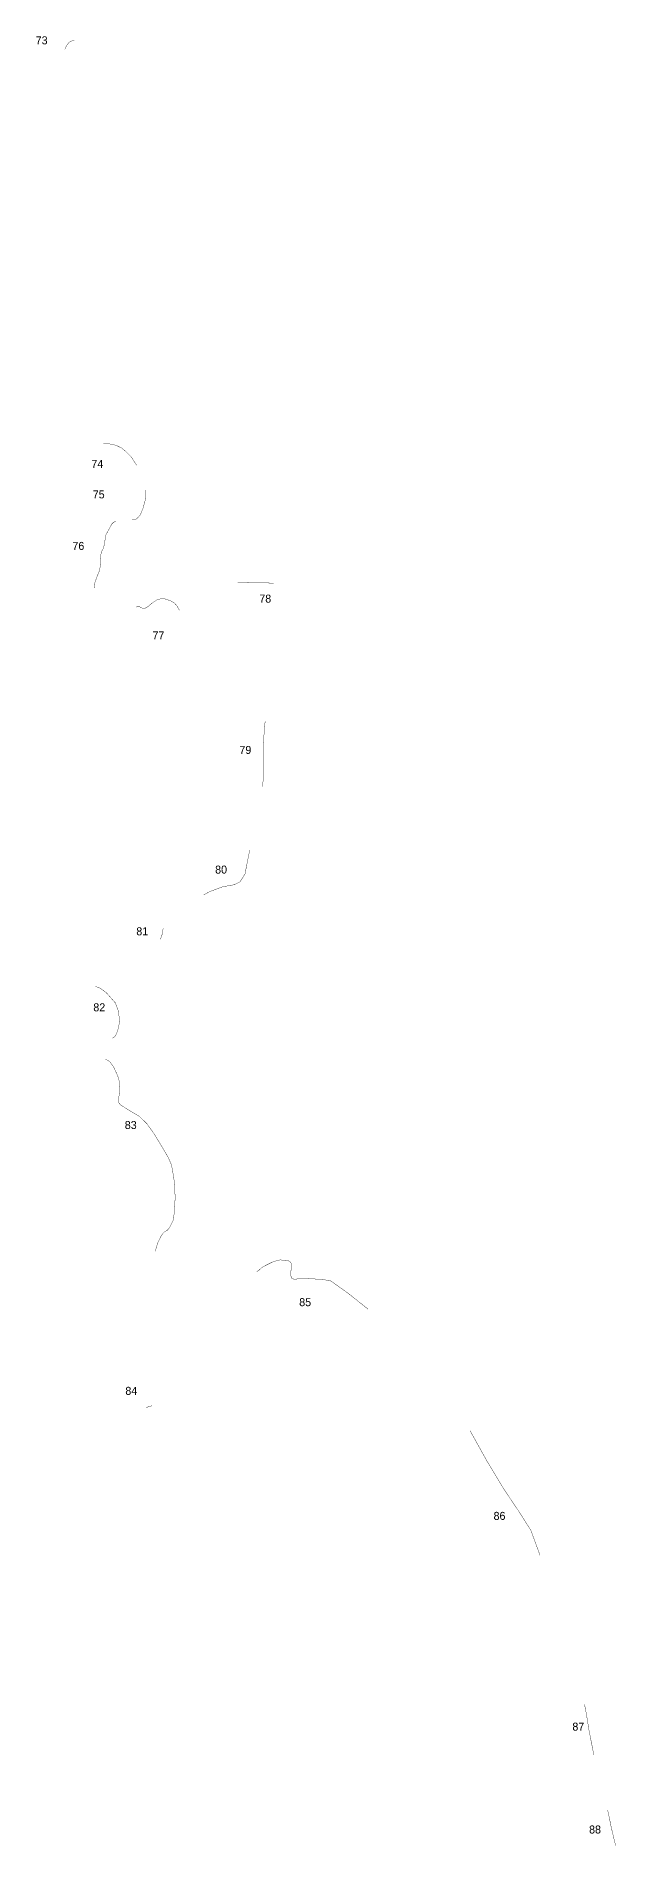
# Model space of a CAD drawing. Header units: metres. Extents: x 254121 to 340592, y 1776947 to 2227325.
# Drawn here: x 266273 to 271339, y 2112899 to 2128733 of the extents above; entities that cross this region are included whole.
import ezdxf

# ---------------------------------------------------------------- set-up
doc = ezdxf.new("R2010")
doc.units = ezdxf.units.M
doc.layers.add('NATURALLY PROTECTED', color=3, linetype='Continuous')

msp = doc.modelspace()

# ---------------------------------------------------------------- linework, layer by layer
at = {"layer": 'NATURALLY PROTECTED', "const_width": 3, "flags": 128}
for points in [[(266607, 2128699), (266577, 2128689), (266559, 2128679), (266544, 2128659), (266528, 2128632), (266523, 2128617)], [(266860, 2125171), (266894, 2125168), (266940, 2125162), (266980, 2125149), (267019, 2125130), (267056, 2125100), (267106, 2125049), (267151, 2124978)], [(267226, 2124761), (267230, 2124689), (267205, 2124598), (267182, 2124544), (267158, 2124517), (267146, 2124508), (267133, 2124503), (267111, 2124504)], [(266970, 2124491), (266948, 2124479), (266933, 2124464), (266909, 2124419), (266882, 2124371), (266875, 2124334), (266872, 2124298), (266859, 2124250), (266844, 2124224), (266838, 2124197), (266834, 2124114), (266828, 2124061), (266809, 2124017), (266786, 2123953), (266780, 2123905)], [(268035, 2123953), (268348, 2123948)], [(267146, 2123737), (267156, 2123745), (267172, 2123744), (267187, 2123733), (267200, 2123729), (267231, 2123730), (267248, 2123741), (267270, 2123760), (267292, 2123777), (267328, 2123801), (267355, 2123809), (267393, 2123811), (267418, 2123803), (267451, 2123791), (267480, 2123774), (267504, 2123747), (267523, 2123713), (267524, 2123711)], [(268274, 2122738), (268258, 2122549), (268257, 2122221), (268248, 2122166)], [(268140, 2121613), (268139, 2121611), (268098, 2121403), (268055, 2121334), (268001, 2121308), (267910, 2121292), (267904, 2121291), (267791, 2121249), (267738, 2121220)], [(267384, 2120926), (267382, 2120922), (267372, 2120868), (267358, 2120831)], [(266789, 2120420), (266835, 2120402), (266888, 2120361), (266965, 2120274), (266990, 2120207), (267001, 2120126), (266994, 2120062), (266974, 2120003), (266960, 2119980), (266941, 2119967), (266939, 2119967)], [(266877, 2119778), (266877, 2119778), (266897, 2119774), (266916, 2119760), (266947, 2119719), (266980, 2119648), (266994, 2119611), (267001, 2119571), (267004, 2119509), (266998, 2119470), (266990, 2119421), (266993, 2119403), (267007, 2119385), (267068, 2119345), (267174, 2119282), (267241, 2119217), (267304, 2119128), (267383, 2118998), (267428, 2118920), (267456, 2118855), (267472, 2118763), (267484, 2118683), (267487, 2118564), (267481, 2118450), (267471, 2118374), (267440, 2118312), (267420, 2118286), (267396, 2118273), (267379, 2118257), (267360, 2118226), (267335, 2118174), (267313, 2118102)], [(268199, 2117922), (268221, 2117937), (268248, 2117961), (268283, 2117980), (268333, 2118005), (268378, 2118020), (268405, 2118026), (268436, 2118023), (268474, 2118021), (268493, 2118009), (268502, 2117996), (268503, 2117971), (268498, 2117903), (268501, 2117876), (268506, 2117866), (268519, 2117859), (268534, 2117858), (268577, 2117860), (268590, 2117860), (268645, 2117862), (268727, 2117858), (268842, 2117846), (268997, 2117736), (269174, 2117595)], [(267284, 2116749), (267257, 2116743), (267232, 2116730)], [(270066, 2116531), (270212, 2116268), (270365, 2116014), (270486, 2115835), (270597, 2115660), (270677, 2115442)], [(271066, 2114138), (271082, 2114056), (271106, 2113906), (271148, 2113694)], [(271267, 2113213), (271274, 2113189), (271300, 2113060), (271338, 2112901)]]:
    msp.add_lwpolyline(points, dxfattribs=at)

# ---------------------------------------------------------------- texts
at = {"char_height": 70, "attachment_point": 1}
for s, width, insert in [('73', 95.17, (266268, 2128732)), ('74', 95.17, (266755, 2125026)), ('75', 95.17, (266767, 2124759)), ('76', 95.17, (266589, 2124308)), ('78', 95.17, (268223, 2123847)), ('77', 95.17, (267289, 2123525)), ('79', 95.17, (268049, 2122523)), ('80', 95.17, (267837, 2121476)), ('81', 209.61, (267148, 2120936)), ('82', 95.17, (266772, 2120271)), ('83', 95.17, (267047, 2119241)), ('85', 95.17, (268572, 2117691)), ('84', 95.17, (267052, 2116915)), ('86', 95.17, (270271, 2115821)), ('87', 95.17, (270960, 2113977)), ('88', 95.17, (271106, 2113077))]:
    msp.add_mtext_dynamic_manual_height_columns(s, width=width, gutter_width=1, heights=[0], dxfattribs=dict(at, insert=insert))

doc.saveas('drawing.dxf')
